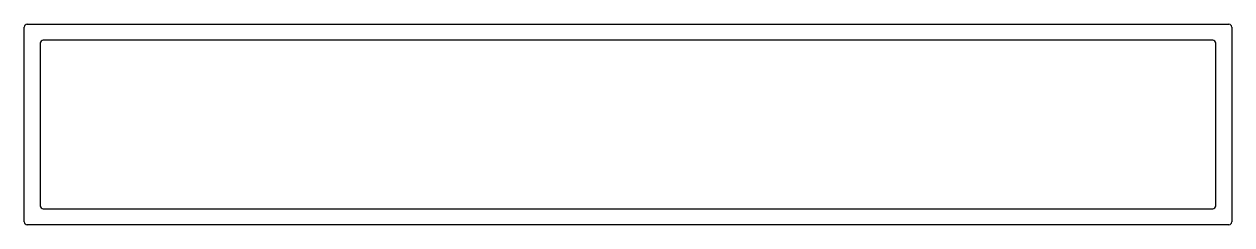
# Model space of a CAD drawing. Extents: x -84 to 68, y 18 to 44.
import ezdxf

# ---------------------------------------------------------------- set-up
doc = ezdxf.new("R2010")
doc.units = 0
doc.layers.get('0').update_dxf_attribs({"linetype": 'CONTINUOUS'})

msp = doc.modelspace()

# ---------------------------------------------------------------- linework, layer by layer
at = {"linetype": 'CONTINUOUS'}
for p, q in [((-84.42, 18.66), (-84.42, 43.29)), ((-84.04, 43.67), (67.6, 43.67)), ((67.98, 43.29), (67.98, 18.66)), ((67.6, 18.27), (-84.04, 18.27))]:
    msp.add_line(p, q, dxfattribs=at)
for p, q in [((-82.39, 41.26), (-82.39, 20.69)), ((65.56, 41.64), (-82.01, 41.64)), ((65.95, 20.69), (65.95, 41.26)), ((-82.01, 20.31), (65.56, 20.31))]:
    msp.add_line(p, q)
for centre, start, end in [((-84.04, 43.29), 90, 180), ((67.6, 43.29), 0, 90), ((-84.04, 18.66), 180, 270), ((67.6, 18.66), 270, 360)]:
    msp.add_arc(centre, 0.381, start, end, dxfattribs=at)
for centre, start, end in [((-82.01, 41.26), 90, 180), ((65.56, 41.26), 0, 90), ((-82.01, 20.69), 180, 270), ((65.56, 20.69), 270, 360)]:
    msp.add_arc(centre, 0.381, start, end)

doc.saveas('drawing.dxf')
